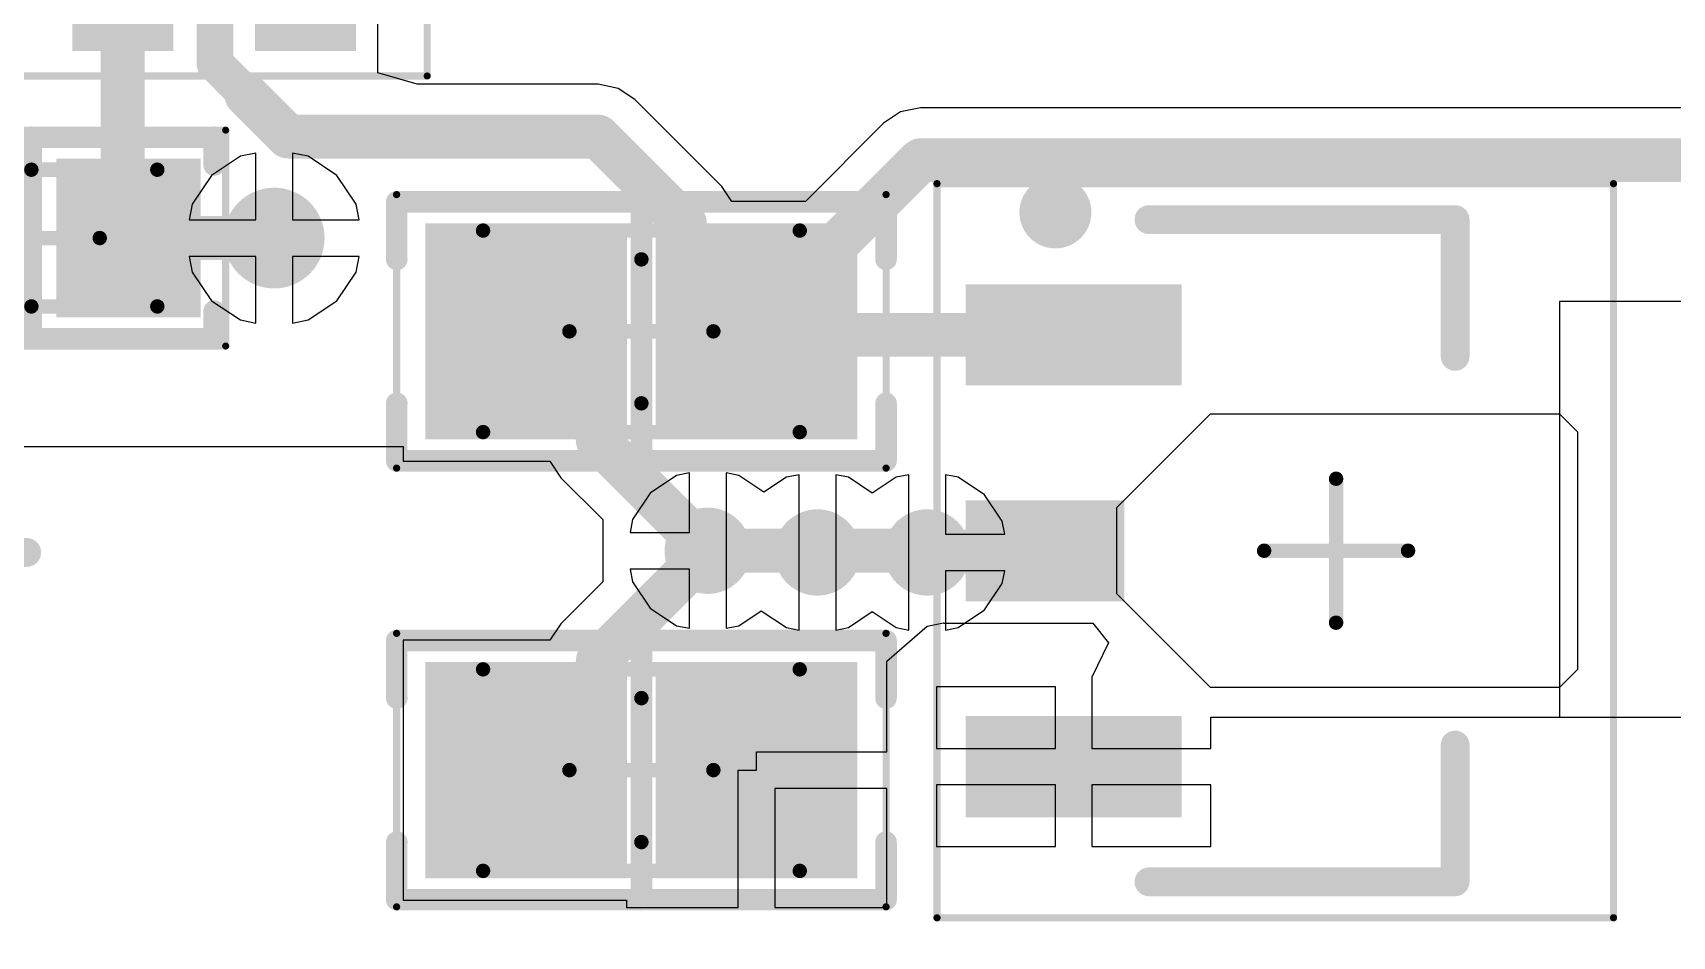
# Model space of a CAD drawing. Header units: millimetres. Extents: x 45 to 209, y 90 to 189.
# Drawn here: x 128.68 to 140.07, y 105.74 to 112.01 of the extents above; entities that cross this region are included whole.
import ezdxf

# ---------------------------------------------------------------- set-up
doc = ezdxf.new("R2010")
doc.units = ezdxf.units.MM
for name, color, linetype in [('BottomLayer', 5, 'Continuous'), ('BottomSolder', 6, 'Continuous'), ('Mechanical13', 56, 'Continuous'), ('Mechanical15', 56, 'Continuous'), ('MultiLayer', 9, 'Continuous'), ('PadHoleLayer', 156, 'Continuous'), ('TopLayer', 1, 'Continuous'), ('TopOverlay', 2, 'Continuous'), ('TopPaste', 8, 'Continuous'), ('TopSolder', 216, 'Continuous'), ('ViaHoleLayer', 16, 'Continuous')]:
    doc.layers.add(name, color=color, linetype=linetype)

# ---------------------------------------------------------------- blocks, each defined once
blk = doc.blocks.new('TI_SOIC_8_D_13')
at = {"layer": 'Mechanical13', "const_width": 0.1}
for points in [[(-2, 2.5), (2, 2.5)], [(-2, 2.5), (-2, -2.5)], [(2, 2.5), (2, -2.5)], [(-2, -2.5), (2, -2.5)]]:
    blk.add_lwpolyline(points, dxfattribs=at)
at = {"layer": 'Mechanical13'}
for points, const_width in [([(-2.025, 2.5, 1), (-1.975, 2.5, 1)], 0.05), ([(-2.025, 2.5, 1), (-1.975, 2.5, 1)], 0.05), ([(1.975, 2.5, 1), (2.025, 2.5, 1)], 0.05), ([(1.975, 2.5, 1), (2.025, 2.5, 1)], 0.05), ([(-0.6, 1.6, 1), (-1.6, 1.6, 1)], 0.1), ([(-1.625, 1.6, 1), (-1.575, 1.6, 1)], 0.05), ([(-0.625, 1.6, 1), (-0.575, 1.6, 1)], 0.05), ([(-2.025, -2.5, 1), (-1.975, -2.5, 1)], 0.05), ([(-2.025, -2.5, 1), (-1.975, -2.5, 1)], 0.05), ([(1.975, -2.5, 1), (2.025, -2.5, 1)], 0.05), ([(1.975, -2.5, 1), (2.025, -2.5, 1)], 0.05)]:
    blk.add_lwpolyline(points, format="xyb", close=True, dxfattribs=dict(at, const_width=const_width))
at = {"layer": 'Mechanical15'}
for points, const_width in [([(-3.7, 2.75), (3.7, 2.75)], 0.05), ([(-3.7, 2.75), (-3.7, -2.75)], 0.05), ([(3.7, 2.75), (3.7, -2.75)], 0.05), ([(0, 0.5), (0, -0.5)], 0.1), ([(-0.5, 0), (0.5, 0)], 0.1), ([(-3.7, -2.75), (3.7, -2.75)], 0.05)]:
    blk.add_lwpolyline(points, dxfattribs=dict(at, const_width=const_width))
for points, const_width in [([(-3.712, 2.75, 1), (-3.688, 2.75, 1)], 0.025), ([(-3.712, 2.75, 1), (-3.688, 2.75, 1)], 0.025), ([(3.688, 2.75, 1), (3.712, 2.75, 1)], 0.025), ([(3.688, 2.75, 1), (3.712, 2.75, 1)], 0.025), ([(-0.025, 0.5, 1), (0.025, 0.5, 1)], 0.05), ([(-0.525, 0, 1), (-0.475, 0, 1)], 0.05), ([(0.475, 0, 1), (0.525, 0, 1)], 0.05), ([(-0.025, -0.5, 1), (0.025, -0.5, 1)], 0.05), ([(-3.712, -2.75, 1), (-3.688, -2.75, 1)], 0.025), ([(-3.712, -2.75, 1), (-3.688, -2.75, 1)], 0.025), ([(3.688, -2.75, 1), (3.712, -2.75, 1)], 0.025), ([(3.688, -2.75, 1), (3.712, -2.75, 1)], 0.025)]:
    blk.add_lwpolyline(points, format="xyb", close=True, dxfattribs=dict(at, const_width=const_width))
at = {"layer": 'TopLayer'}
for points in [[(-1.925, 1.605), (-1.925, 2.205), (-3.475, 1.605), (-3.475, 2.205)], [(3.475, 1.605), (3.475, 2.205), (1.925, 1.605), (1.925, 2.205)], [(-1.925, 0.335), (-1.925, 0.935), (-3.475, 0.335), (-3.475, 0.935)], [(3.475, 0.335), (3.475, 0.935), (1.925, 0.335), (1.925, 0.935)], [(-1.925, -0.935), (-1.925, -0.335), (-3.475, -0.935), (-3.475, -0.335)], [(3.475, -0.935), (3.475, -0.335), (1.925, -0.935), (1.925, -0.335)], [(-1.925, -2.205), (-1.925, -1.605), (-3.475, -2.205), (-3.475, -1.605)], [(3.475, -2.205), (3.475, -1.605), (1.925, -2.205), (1.925, -1.605)]]:
    blk.add_solid(points, dxfattribs=at)
at = {"layer": 'TopOverlay'}
for p, q in [((-1.1, 2.5), (-1.6, 2.5)), ((-1.6, 2.5), (-1.6, 2)), ((-1.1, 2.3), (-1.1, 2.5)), ((-1.4, 2), (-1.1, 2.3)), ((-1.6, 2), (-1.4, 2))]:
    blk.add_line(p, q, dxfattribs=at)
for points, const_width in [([(-2.575, 2.755, 1), (-2.825, 2.755, 1)], 0.25), ([(-2.887, 2.755, 1), (-2.763, 2.755, 1)], 0.125), ([(-2.637, 2.755, 1), (-2.512, 2.755, 1)], 0.125), ([(-1.65, 2.5, 1), (-1.55, 2.5, 1)], 0.1), ([(-1.65, 2.5, 1), (-1.55, 2.5, 1)], 0.1), ([(-1.15, 2.5, 1), (-1.05, 2.5, 1)], 0.1), ([(1.55, 2.5, 1), (1.65, 2.5, 1)], 0.1), ([(1.55, 2.5, 1), (1.65, 2.5, 1)], 0.1), ([(-1.65, 2, 1), (-1.55, 2, 1)], 0.1), ([(-1.65, -2.5, 1), (-1.55, -2.5, 1)], 0.1), ([(-1.65, -2.5, 1), (-1.55, -2.5, 1)], 0.1), ([(1.55, -2.5, 1), (1.65, -2.5, 1)], 0.1), ([(1.55, -2.5, 1), (1.65, -2.5, 1)], 0.1)]:
    blk.add_lwpolyline(points, format="xyb", close=True, dxfattribs=dict(at, const_width=const_width))
at = {"layer": 'TopOverlay', "const_width": 0.2}
for points in [[(-1.6, 2.5), (1.6, 2.5)], [(-1.6, 2.5), (-1.6, -2.5)], [(1.6, 2.5), (1.6, -2.5)], [(-1.6, -2.5), (1.6, -2.5)]]:
    blk.add_lwpolyline(points, dxfattribs=at)
blk.add_lwpolyline([(-1.1, 2.5, -0.414214), (-1.6, 2)], format="xyb", dxfattribs=at)
at = {"layer": 'TopPaste'}
for points in [[(-1.925, 1.605), (-1.925, 2.205), (-3.475, 1.605), (-3.475, 2.205)], [(3.475, 1.605), (3.475, 2.205), (1.925, 1.605), (1.925, 2.205)], [(-1.925, 0.335), (-1.925, 0.935), (-3.475, 0.335), (-3.475, 0.935)], [(3.475, 0.335), (3.475, 0.935), (1.925, 0.335), (1.925, 0.935)], [(-1.925, -0.935), (-1.925, -0.335), (-3.475, -0.935), (-3.475, -0.335)], [(3.475, -0.935), (3.475, -0.335), (1.925, -0.935), (1.925, -0.335)], [(-1.925, -2.205), (-1.925, -1.605), (-3.475, -2.205), (-3.475, -1.605)], [(3.475, -2.205), (3.475, -1.605), (1.925, -2.205), (1.925, -1.605)]]:
    blk.add_solid(points, dxfattribs=at)
at = {"layer": 'TopSolder'}
for points in [[(-1.874, 1.554), (-1.874, 2.256), (-3.526, 1.554), (-3.526, 2.256)], [(3.526, 1.554), (3.526, 2.256), (1.874, 1.554), (1.874, 2.256)], [(-1.874, 0.284), (-1.874, 0.986), (-3.526, 0.284), (-3.526, 0.986)], [(3.526, 0.284), (3.526, 0.986), (1.874, 0.284), (1.874, 0.986)], [(-1.874, -0.986), (-1.874, -0.284), (-3.526, -0.986), (-3.526, -0.284)], [(3.526, -0.986), (3.526, -0.284), (1.874, -0.986), (1.874, -0.284)], [(-1.874, -2.256), (-1.874, -1.554), (-3.526, -2.256), (-3.526, -1.554)], [(3.526, -2.256), (3.526, -1.554), (1.874, -2.256), (1.874, -1.554)]]:
    blk.add_solid(points, dxfattribs=at)
blk = doc.blocks.new('E733EFB9_FE91_4AE9_9197_29251971C3DC_15')
at = {"layer": 'Mechanical15'}
for points, const_width in [([(-2.773, 2.55), (1.927, 2.55)], 0.05), ([(-2.773, -2.55), (-2.773, 2.55)], 0.05), ([(1.927, -2.55), (1.927, 2.55)], 0.05), ([(0, -0.5), (0, 0.5)], 0.1), ([(-0.5, 0), (0.5, 0)], 0.1), ([(-2.773, -2.55), (1.927, -2.55)], 0.05)]:
    blk.add_lwpolyline(points, dxfattribs=dict(at, const_width=const_width))
for points, const_width in [([(-2.785, 2.55, 1), (-2.76, 2.55, 1)], 0.025), ([(-2.785, 2.55, 1), (-2.76, 2.55, 1)], 0.025), ([(1.915, 2.55, 1), (1.94, 2.55, 1)], 0.025), ([(1.915, 2.55, 1), (1.94, 2.55, 1)], 0.025), ([(-0.025, 0.5, 1), (0.025, 0.5, 1)], 0.05), ([(-0.525, 0, 1), (-0.475, 0, 1)], 0.05), ([(0.475, 0, 1), (0.525, 0, 1)], 0.05), ([(-0.025, -0.5, 1), (0.025, -0.5, 1)], 0.05), ([(-2.785, -2.55, 1), (-2.76, -2.55, 1)], 0.025), ([(-2.785, -2.55, 1), (-2.76, -2.55, 1)], 0.025), ([(1.915, -2.55, 1), (1.94, -2.55, 1)], 0.025), ([(1.915, -2.55, 1), (1.94, -2.55, 1)], 0.025)]:
    blk.add_lwpolyline(points, format="xyb", close=True, dxfattribs=dict(at, const_width=const_width))
at = {"layer": 'TopLayer'}
for p, q in [((-1.523, 0.3), (-0.873, 0.95)), ((-0.873, 0.95), (1.552, 0.95)), ((1.552, 0.95), (1.678, 0.825)), ((1.678, 0.825), (1.678, -0.825)), ((-1.523, -0.3), (-1.523, 0.3)), ((-0.873, -0.95), (-1.523, -0.3)), ((1.678, -0.825), (1.552, -0.95)), ((1.552, -0.95), (-0.873, -0.95))]:
    blk.add_line(p, q, dxfattribs=at)
for points in [[(-1.123, 1.2), (-1.123, 1.8), (-2.523, 1.2), (-2.523, 1.8)], [(-1.523, -0.3), (-1.523, 0.3), (-2.523, -0.3), (-2.523, 0.3)], [(-1.123, -1.8), (-1.123, -1.2), (-2.523, -1.8), (-2.523, -1.2)]]:
    blk.add_solid(points, dxfattribs=at)
at = {"layer": 'TopOverlay'}
for points, const_width in [([(-1.825, 2.35, 1), (-2.075, 2.35, 1)], 0.25), ([(-2.138, 2.35, 1), (-2.013, 2.35, 1)], 0.125), ([(-1.887, 2.35, 1), (-1.763, 2.35, 1)], 0.125), ([(-1.35, 2.3, 1), (-1.25, 2.3, 1)], 0.1), ([(0.777, 2.3, 1), (0.877, 2.3, 1)], 0.1), ([(0.777, 2.3, 1), (0.877, 2.3, 1)], 0.1), ([(0.777, 1.35, 1), (0.877, 1.35, 1)], 0.1), ([(0.777, -1.35, 1), (0.877, -1.35, 1)], 0.1), ([(-1.35, -2.3, 1), (-1.25, -2.3, 1)], 0.1), ([(0.777, -2.3, 1), (0.877, -2.3, 1)], 0.1), ([(0.777, -2.3, 1), (0.877, -2.3, 1)], 0.1)]:
    blk.add_lwpolyline(points, format="xyb", close=True, dxfattribs=dict(at, const_width=const_width))
at = {"layer": 'TopOverlay', "const_width": 0.2}
for points in [[(-1.3, 2.3), (0.827, 2.3)], [(0.827, 1.35), (0.827, 2.3)], [(0.827, -2.3), (0.827, -1.35)], [(-1.3, -2.3), (0.827, -2.3)]]:
    blk.add_lwpolyline(points, dxfattribs=at)
at = {"layer": 'TopPaste'}
for points in [[(-1.123, 1.2), (-1.123, 1.8), (-2.523, 1.2), (-2.523, 1.8)], [(-1.523, -0.3), (-1.523, 0.3), (-2.523, -0.3), (-2.523, 0.3)], [(-1.123, -1.8), (-1.123, -1.2), (-2.523, -1.8), (-2.523, -1.2)]]:
    blk.add_solid(points, dxfattribs=at)
at = {"layer": 'TopSolder'}
for points in [[(-1.072, 1.149), (-1.072, 1.851), (-2.573, 1.149), (-2.573, 1.851)], [(-1.472, -0.351), (-1.472, 0.351), (-2.573, -0.351), (-2.573, 0.351)], [(-1.072, -1.851), (-1.072, -1.149), (-2.573, -1.851), (-2.573, -1.149)]]:
    blk.add_solid(points, dxfattribs=at)
blk = doc.blocks.new('CAP_0603_1608_91')
at = {"layer": 'Mechanical13', "const_width": 0.1}
for points in [[(-0.875, -0.475), (-0.875, 0.475)], [(-0.875, 0.475), (0.875, 0.475)], [(0.875, -0.475), (0.875, 0.475)], [(-0.875, -0.475), (0.875, -0.475)]]:
    blk.add_lwpolyline(points, dxfattribs=at)
at = {"layer": 'Mechanical13', "const_width": 0.05}
for points in [[(-0.9, 0.475, 1), (-0.85, 0.475, 1)], [(-0.9, 0.475, 1), (-0.85, 0.475, 1)], [(0.85, 0.475, 1), (0.9, 0.475, 1)], [(0.85, 0.475, 1), (0.9, 0.475, 1)], [(-0.9, -0.475, 1), (-0.85, -0.475, 1)], [(-0.9, -0.475, 1), (-0.85, -0.475, 1)], [(0.85, -0.475, 1), (0.9, -0.475, 1)], [(0.85, -0.475, 1), (0.9, -0.475, 1)]]:
    blk.add_lwpolyline(points, format="xyb", close=True, dxfattribs=at)
at = {"layer": 'Mechanical15'}
for points, const_width in [([(-1.35, -0.75), (-1.35, 0.75)], 0.05), ([(-1.35, 0.75), (1.35, 0.75)], 0.05), ([(1.35, -0.75), (1.35, 0.75)], 0.05), ([(0, -0.475), (0, 0.475)], 0.1), ([(-0.475, 0), (0.475, 0)], 0.1), ([(-1.35, -0.75), (1.35, -0.75)], 0.05)]:
    blk.add_lwpolyline(points, dxfattribs=dict(at, const_width=const_width))
for points, const_width in [([(-1.362, 0.75, 1), (-1.338, 0.75, 1)], 0.025), ([(-1.362, 0.75, 1), (-1.338, 0.75, 1)], 0.025), ([(1.338, 0.75, 1), (1.362, 0.75, 1)], 0.025), ([(1.338, 0.75, 1), (1.362, 0.75, 1)], 0.025), ([(-0.025, 0.475, 1), (0.025, 0.475, 1)], 0.05), ([(-0.5, 0, 1), (-0.45, 0, 1)], 0.05), ([(0.45, 0, 1), (0.5, 0, 1)], 0.05), ([(-0.025, -0.475, 1), (0.025, -0.475, 1)], 0.05), ([(-1.362, -0.75, 1), (-1.338, -0.75, 1)], 0.025), ([(-1.362, -0.75, 1), (-1.338, -0.75, 1)], 0.025), ([(1.338, -0.75, 1), (1.362, -0.75, 1)], 0.025), ([(1.338, -0.75, 1), (1.362, -0.75, 1)], 0.025)]:
    blk.add_lwpolyline(points, format="xyb", close=True, dxfattribs=dict(at, const_width=const_width))
at = {"layer": 'TopLayer'}
for points in [[(-0.225, -0.5), (-0.225, 0.5), (-1.125, -0.5), (-1.125, 0.5)], [(1.125, -0.5), (1.125, 0.5), (0.225, -0.5), (0.225, 0.5)]]:
    blk.add_solid(points, dxfattribs=at)
at = {"layer": 'TopOverlay', "const_width": 0.15}
for points in [[(-1.27, 0.7), (1.27, 0.7)], [(-1.27, 0.508), (-1.27, 0.7)], [(0, -0.7), (0, 0.7)], [(1.27, 0.508), (1.27, 0.7)], [(-1.27, -0.7), (-1.27, -0.508)], [(1.27, -0.7), (1.27, -0.508)], [(-1.27, -0.7), (1.27, -0.7)]]:
    blk.add_lwpolyline(points, dxfattribs=at)
at = {"layer": 'TopOverlay', "const_width": 0.075}
for points in [[(-1.308, 0.7, 1), (-1.232, 0.7, 1)], [(-1.308, 0.7, 1), (-1.232, 0.7, 1)], [(-0.038, 0.7, 1), (0.038, 0.7, 1)], [(1.232, 0.7, 1), (1.308, 0.7, 1)], [(1.232, 0.7, 1), (1.308, 0.7, 1)], [(-1.308, 0.508, 1), (-1.232, 0.508, 1)], [(1.232, 0.508, 1), (1.308, 0.508, 1)], [(-1.308, -0.508, 1), (-1.232, -0.508, 1)], [(1.232, -0.508, 1), (1.308, -0.508, 1)], [(-1.308, -0.7, 1), (-1.232, -0.7, 1)], [(-1.308, -0.7, 1), (-1.232, -0.7, 1)], [(-0.038, -0.7, 1), (0.038, -0.7, 1)], [(1.232, -0.7, 1), (1.308, -0.7, 1)], [(1.232, -0.7, 1), (1.308, -0.7, 1)]]:
    blk.add_lwpolyline(points, format="xyb", close=True, dxfattribs=at)
at = {"layer": 'TopPaste'}
for points in [[(-0.225, -0.5), (-0.225, 0.5), (-1.125, -0.5), (-1.125, 0.5)], [(1.125, -0.5), (1.125, 0.5), (0.225, -0.5), (0.225, 0.5)]]:
    blk.add_solid(points, dxfattribs=at)
at = {"layer": 'TopSolder'}
for points in [[(-0.174, -0.551), (-0.174, 0.551), (-1.176, -0.551), (-1.176, 0.551)], [(1.176, -0.551), (1.176, 0.551), (0.174, -0.551), (0.174, 0.551)]]:
    blk.add_solid(points, dxfattribs=at)
blk = doc.blocks.new('CAP_0805_2012_102')
at = {"layer": 'Mechanical13', "const_width": 0.1}
for points in [[(-1.1, -0.7), (-1.1, 0.7)], [(-1.1, 0.7), (1.1, 0.7)], [(1.1, -0.7), (1.1, 0.7)], [(-1.1, -0.7), (1.1, -0.7)]]:
    blk.add_lwpolyline(points, dxfattribs=at)
at = {"layer": 'Mechanical13', "const_width": 0.05}
for points in [[(-1.125, 0.7, 1), (-1.075, 0.7, 1)], [(-1.125, 0.7, 1), (-1.075, 0.7, 1)], [(1.075, 0.7, 1), (1.125, 0.7, 1)], [(1.075, 0.7, 1), (1.125, 0.7, 1)], [(-1.125, -0.7, 1), (-1.075, -0.7, 1)], [(-1.125, -0.7, 1), (-1.075, -0.7, 1)], [(1.075, -0.7, 1), (1.125, -0.7, 1)], [(1.075, -0.7, 1), (1.125, -0.7, 1)]]:
    blk.add_lwpolyline(points, format="xyb", close=True, dxfattribs=at)
at = {"layer": 'Mechanical15'}
for points, const_width in [([(-1.7, -0.95), (-1.7, 0.95)], 0.05), ([(-1.7, 0.95), (1.7, 0.95)], 0.05), ([(1.7, -0.95), (1.7, 0.95)], 0.05), ([(0, -0.5), (0, 0.5)], 0.1), ([(-0.5, 0), (0.5, 0)], 0.1), ([(-1.7, -0.95), (1.7, -0.95)], 0.05)]:
    blk.add_lwpolyline(points, dxfattribs=dict(at, const_width=const_width))
for points, const_width in [([(-1.713, 0.95, 1), (-1.688, 0.95, 1)], 0.025), ([(-1.713, 0.95, 1), (-1.688, 0.95, 1)], 0.025), ([(1.687, 0.95, 1), (1.712, 0.95, 1)], 0.025), ([(1.687, 0.95, 1), (1.712, 0.95, 1)], 0.025), ([(-0.025, 0.5, 1), (0.025, 0.5, 1)], 0.05), ([(-0.525, 0, 1), (-0.475, 0, 1)], 0.05), ([(0.475, 0, 1), (0.525, 0, 1)], 0.05), ([(-0.025, -0.5, 1), (0.025, -0.5, 1)], 0.05), ([(-1.713, -0.95, 1), (-1.688, -0.95, 1)], 0.025), ([(-1.713, -0.95, 1), (-1.688, -0.95, 1)], 0.025), ([(1.687, -0.95, 1), (1.712, -0.95, 1)], 0.025), ([(1.687, -0.95, 1), (1.712, -0.95, 1)], 0.025)]:
    blk.add_lwpolyline(points, format="xyb", close=True, dxfattribs=dict(at, const_width=const_width))
at = {"layer": 'TopLayer'}
for points in [[(-0.15, -0.7), (-0.15, 0.7), (-1.45, -0.7), (-1.45, 0.7)], [(1.45, -0.7), (1.45, 0.7), (0.15, -0.7), (0.15, 0.7)]]:
    blk.add_solid(points, dxfattribs=at)
at = {"layer": 'TopOverlay', "const_width": 0.15}
for points in [[(-1.7, 0.9), (1.7, 0.9)], [(-1.7, 0.5), (-1.7, 0.9)], [(0, -0.9), (0, 0.9)], [(1.7, 0.5), (1.7, 0.9)], [(-1.7, -0.9), (-1.7, -0.5)], [(1.7, -0.9), (1.7, -0.5)], [(-1.7, -0.9), (1.7, -0.9)]]:
    blk.add_lwpolyline(points, dxfattribs=at)
at = {"layer": 'TopOverlay', "const_width": 0.075}
for points in [[(-1.737, 0.9, 1), (-1.662, 0.9, 1)], [(-1.737, 0.9, 1), (-1.662, 0.9, 1)], [(-0.038, 0.9, 1), (0.038, 0.9, 1)], [(1.662, 0.9, 1), (1.737, 0.9, 1)], [(1.662, 0.9, 1), (1.737, 0.9, 1)], [(-1.737, 0.5, 1), (-1.662, 0.5, 1)], [(1.662, 0.5, 1), (1.737, 0.5, 1)], [(-1.737, -0.5, 1), (-1.662, -0.5, 1)], [(1.662, -0.5, 1), (1.737, -0.5, 1)], [(-1.737, -0.9, 1), (-1.662, -0.9, 1)], [(-1.737, -0.9, 1), (-1.662, -0.9, 1)], [(-0.038, -0.9, 1), (0.038, -0.9, 1)], [(1.662, -0.9, 1), (1.737, -0.9, 1)], [(1.662, -0.9, 1), (1.737, -0.9, 1)]]:
    blk.add_lwpolyline(points, format="xyb", close=True, dxfattribs=at)
at = {"layer": 'TopPaste'}
for points in [[(-0.15, -0.7), (-0.15, 0.7), (-1.45, -0.7), (-1.45, 0.7)], [(1.45, -0.7), (1.45, 0.7), (0.15, -0.7), (0.15, 0.7)]]:
    blk.add_solid(points, dxfattribs=at)
at = {"layer": 'TopSolder'}
for points in [[(-0.099, -0.751), (-0.099, 0.751), (-1.501, -0.751), (-1.501, 0.751)], [(1.501, -0.751), (1.501, 0.751), (0.099, -0.751), (0.099, 0.751)]]:
    blk.add_solid(points, dxfattribs=at)
blk = doc.blocks.new('CAP_0805_2012_103')
at = {"layer": 'Mechanical13', "const_width": 0.1}
for points in [[(-1.1, -0.7), (-1.1, 0.7)], [(-1.1, 0.7), (1.1, 0.7)], [(1.1, -0.7), (1.1, 0.7)], [(-1.1, -0.7), (1.1, -0.7)]]:
    blk.add_lwpolyline(points, dxfattribs=at)
at = {"layer": 'Mechanical13', "const_width": 0.05}
for points in [[(-1.125, 0.7, 1), (-1.075, 0.7, 1)], [(-1.125, 0.7, 1), (-1.075, 0.7, 1)], [(1.075, 0.7, 1), (1.125, 0.7, 1)], [(1.075, 0.7, 1), (1.125, 0.7, 1)], [(-1.125, -0.7, 1), (-1.075, -0.7, 1)], [(-1.125, -0.7, 1), (-1.075, -0.7, 1)], [(1.075, -0.7, 1), (1.125, -0.7, 1)], [(1.075, -0.7, 1), (1.125, -0.7, 1)]]:
    blk.add_lwpolyline(points, format="xyb", close=True, dxfattribs=at)
at = {"layer": 'Mechanical15'}
for points, const_width in [([(-1.7, -0.95), (-1.7, 0.95)], 0.05), ([(-1.7, 0.95), (1.7, 0.95)], 0.05), ([(1.7, -0.95), (1.7, 0.95)], 0.05), ([(0, -0.5), (0, 0.5)], 0.1), ([(-0.5, 0), (0.5, 0)], 0.1), ([(-1.7, -0.95), (1.7, -0.95)], 0.05)]:
    blk.add_lwpolyline(points, dxfattribs=dict(at, const_width=const_width))
for points, const_width in [([(-1.713, 0.95, 1), (-1.688, 0.95, 1)], 0.025), ([(-1.713, 0.95, 1), (-1.688, 0.95, 1)], 0.025), ([(1.687, 0.95, 1), (1.712, 0.95, 1)], 0.025), ([(1.687, 0.95, 1), (1.712, 0.95, 1)], 0.025), ([(-0.025, 0.5, 1), (0.025, 0.5, 1)], 0.05), ([(-0.525, 0, 1), (-0.475, 0, 1)], 0.05), ([(0.475, 0, 1), (0.525, 0, 1)], 0.05), ([(-0.025, -0.5, 1), (0.025, -0.5, 1)], 0.05), ([(-1.713, -0.95, 1), (-1.688, -0.95, 1)], 0.025), ([(-1.713, -0.95, 1), (-1.688, -0.95, 1)], 0.025), ([(1.687, -0.95, 1), (1.712, -0.95, 1)], 0.025), ([(1.687, -0.95, 1), (1.712, -0.95, 1)], 0.025)]:
    blk.add_lwpolyline(points, format="xyb", close=True, dxfattribs=dict(at, const_width=const_width))
at = {"layer": 'TopLayer'}
for points in [[(-0.15, -0.7), (-0.15, 0.7), (-1.45, -0.7), (-1.45, 0.7)], [(1.45, -0.7), (1.45, 0.7), (0.15, -0.7), (0.15, 0.7)]]:
    blk.add_solid(points, dxfattribs=at)
at = {"layer": 'TopOverlay', "const_width": 0.15}
for points in [[(-1.7, 0.9), (1.7, 0.9)], [(-1.7, 0.5), (-1.7, 0.9)], [(0, -0.9), (0, 0.9)], [(1.7, 0.5), (1.7, 0.9)], [(-1.7, -0.9), (-1.7, -0.5)], [(1.7, -0.9), (1.7, -0.5)], [(-1.7, -0.9), (1.7, -0.9)]]:
    blk.add_lwpolyline(points, dxfattribs=at)
at = {"layer": 'TopOverlay', "const_width": 0.075}
for points in [[(-1.737, 0.9, 1), (-1.662, 0.9, 1)], [(-1.737, 0.9, 1), (-1.662, 0.9, 1)], [(-0.038, 0.9, 1), (0.038, 0.9, 1)], [(1.662, 0.9, 1), (1.737, 0.9, 1)], [(1.662, 0.9, 1), (1.737, 0.9, 1)], [(-1.737, 0.5, 1), (-1.662, 0.5, 1)], [(1.662, 0.5, 1), (1.737, 0.5, 1)], [(-1.737, -0.5, 1), (-1.662, -0.5, 1)], [(1.662, -0.5, 1), (1.737, -0.5, 1)], [(-1.737, -0.9, 1), (-1.662, -0.9, 1)], [(-1.737, -0.9, 1), (-1.662, -0.9, 1)], [(-0.038, -0.9, 1), (0.038, -0.9, 1)], [(1.662, -0.9, 1), (1.737, -0.9, 1)], [(1.662, -0.9, 1), (1.737, -0.9, 1)]]:
    blk.add_lwpolyline(points, format="xyb", close=True, dxfattribs=at)
at = {"layer": 'TopPaste'}
for points in [[(-0.15, -0.7), (-0.15, 0.7), (-1.45, -0.7), (-1.45, 0.7)], [(1.45, -0.7), (1.45, 0.7), (0.15, -0.7), (0.15, 0.7)]]:
    blk.add_solid(points, dxfattribs=at)
at = {"layer": 'TopSolder'}
for points in [[(-0.099, -0.751), (-0.099, 0.751), (-1.501, -0.751), (-1.501, 0.751)], [(1.501, -0.751), (1.501, 0.751), (0.099, -0.751), (0.099, 0.751)]]:
    blk.add_solid(points, dxfattribs=at)
blk = doc.blocks.new('3924B366_8672_45E9_B0BE_62DACC24E783_105')
at = {"layer": 'BottomLayer', "const_width": 0.85}
blk.add_lwpolyline([(2.075, 0, 1), (2.925, 0, 1)], format="xyb", close=True, dxfattribs=at)
at = {"layer": 'BottomLayer'}
blk.add_solid([(-0.85, -0.85), (0.85, -0.85), (-0.85, 0.85), (0.85, 0.85)], dxfattribs=at)
at = {"layer": 'BottomSolder', "const_width": 0.901}
blk.add_lwpolyline([(2.05, 0, 1), (2.95, 0, 1)], format="xyb", close=True, dxfattribs=at)
at = {"layer": 'BottomSolder'}
blk.add_solid([(-0.901, -0.901), (0.901, -0.901), (-0.901, 0.901), (0.901, 0.901)], dxfattribs=at)
at = {"layer": 'MultiLayer', "const_width": 0.85}
blk.add_lwpolyline([(2.075, 0, 1), (2.925, 0, 1)], format="xyb", close=True, dxfattribs=at)
at = {"layer": 'MultiLayer'}
blk.add_solid([(-0.85, -0.85), (0.85, -0.85), (-0.85, 0.85), (0.85, 0.85)], dxfattribs=at)
at = {"layer": 'PadHoleLayer', "const_width": 0.425}
for points in [[(-0.212, 0, 1), (0.212, 0, 1)], [(2.288, 0, 1), (2.712, 0, 1)]]:
    blk.add_lwpolyline(points, format="xyb", close=True, dxfattribs=at)
at = {"layer": 'TopLayer', "const_width": 0.85}
blk.add_lwpolyline([(2.075, 0, 1), (2.925, 0, 1)], format="xyb", close=True, dxfattribs=at)
at = {"layer": 'TopLayer'}
blk.add_solid([(-0.85, -0.85), (0.85, -0.85), (-0.85, 0.85), (0.85, 0.85)], dxfattribs=at)
at = {"layer": 'TopOverlay'}
for points, const_width in [([(4.25, 0, 1), (-1.75, 0, 1)], 0.2), ([(-2.675, 0.508, 1), (-2.575, 0.508, 1)], 0.1), ([(-3.183, 0, 1), (-3.083, 0, 1)], 0.1), ([(-2.167, 0, 1), (-2.067, 0, 1)], 0.1), ([(-1.8, 0, 1), (-1.7, 0, 1)], 0.1), ([(4.2, 0, 1), (4.3, 0, 1)], 0.1), ([(-2.675, -0.508, 1), (-2.575, -0.508, 1)], 0.1)]:
    blk.add_lwpolyline(points, format="xyb", close=True, dxfattribs=dict(at, const_width=const_width))
at = {"layer": 'TopOverlay', "const_width": 0.2}
for points in [[(-2.625, 0.508), (-2.625, -0.508)], [(-2.117, 0), (-3.133, 0)]]:
    blk.add_lwpolyline(points, dxfattribs=at)
at = {"layer": 'TopSolder', "const_width": 0.901}
blk.add_lwpolyline([(2.05, 0, 1), (2.95, 0, 1)], format="xyb", close=True, dxfattribs=at)
at = {"layer": 'TopSolder'}
blk.add_solid([(-0.901, -0.901), (0.901, -0.901), (-0.901, 0.901), (0.901, 0.901)], dxfattribs=at)

msp = doc.modelspace()

# ---------------------------------------------------------------- linework, layer by layer
at = {"layer": 'BottomLayer'}
for p, q in [((130.235, 111.176), (130.127, 111.155)), ((130.235, 110.713), (130.235, 111.176)), ((130.598, 111.155), (130.489, 111.176)), ((130.489, 111.176), (130.489, 110.713)), ((130.127, 111.155), (129.927, 111.021)), ((130.798, 111.021), (130.598, 111.155)), ((129.927, 111.021), (129.793, 110.822)), ((130.931, 110.822), (130.798, 111.021)), ((129.793, 110.822), (129.772, 110.713)), ((130.953, 110.713), (130.931, 110.822)), ((129.772, 110.713), (130.235, 110.713)), ((130.489, 110.713), (130.953, 110.713)), ((130.235, 110.459), (129.772, 110.459)), ((129.772, 110.459), (129.793, 110.35)), ((130.235, 109.995), (130.235, 110.459)), ((130.953, 110.459), (130.489, 110.459)), ((130.489, 110.459), (130.489, 109.995)), ((130.931, 110.35), (130.953, 110.459)), ((129.793, 110.35), (129.927, 110.15)), ((130.798, 110.15), (130.931, 110.35)), ((129.927, 110.15), (130.127, 110.017)), ((130.598, 110.017), (130.798, 110.15)), ((130.127, 110.017), (130.235, 109.995)), ((130.489, 109.995), (130.598, 110.017)), ((133.158, 108.936), (132.974, 108.814)), ((133.247, 108.954), (133.158, 108.936)), ((133.247, 108.541), (133.247, 108.954)), ((133.59, 108.936), (133.501, 108.954)), ((133.501, 108.954), (133.501, 108.414)), ((133.764, 108.82), (133.59, 108.936)), ((133.92, 108.924), (133.764, 108.82)), ((134.009, 108.942), (133.92, 108.924)), ((134.009, 108.402), (134.009, 108.942)), ((134.352, 108.924), (134.263, 108.942)), ((134.263, 108.942), (134.263, 108.402)), ((134.517, 108.814), (134.352, 108.924)), ((134.682, 108.924), (134.517, 108.814)), ((134.771, 108.942), (134.682, 108.924)), ((134.771, 108.402), (134.771, 108.942)), ((135.114, 108.924), (135.025, 108.942)), ((135.025, 108.942), (135.025, 108.529)), ((135.297, 108.802), (135.114, 108.924)), ((132.974, 108.814), (132.852, 108.63)), ((135.42, 108.619), (135.297, 108.802)), ((132.852, 108.63), (132.834, 108.541)), ((132.834, 108.541), (133.247, 108.541)), ((135.437, 108.529), (135.42, 108.619)), ((135.025, 108.529), (135.437, 108.529)), ((133.501, 108.414), (133.501, 107.875)), ((134.009, 107.863), (134.009, 108.402)), ((134.263, 108.402), (134.263, 107.863)), ((134.771, 107.863), (134.771, 108.402)), ((133.247, 108.287), (132.834, 108.287)), ((132.834, 108.287), (132.852, 108.198)), ((132.852, 108.198), (132.974, 108.015)), ((133.247, 107.875), (133.247, 108.287)), ((135.437, 108.275), (135.025, 108.275)), ((135.025, 108.275), (135.025, 107.863)), ((135.42, 108.186), (135.437, 108.275)), ((135.297, 108.003), (135.42, 108.186)), ((132.974, 108.015), (133.158, 107.892)), ((133.59, 107.892), (133.746, 107.997)), ((133.746, 107.997), (133.92, 107.881)), ((134.352, 107.881), (134.517, 107.991)), ((134.517, 107.991), (134.682, 107.881)), ((135.114, 107.881), (135.297, 108.003)), ((133.158, 107.892), (133.247, 107.875)), ((133.501, 107.875), (133.59, 107.892)), ((133.92, 107.881), (134.009, 107.863)), ((134.263, 107.863), (134.352, 107.881)), ((134.682, 107.881), (134.771, 107.863)), ((135.025, 107.863), (135.114, 107.881))]:
    msp.add_line(p, q, dxfattribs=at)
for points, const_width in [([(130.187, 110.586, 1), (130.537, 110.586, 1)], 0.35), ([(133.224, 108.414, 1), (133.524, 108.414, 1)], 0.3), ([(133.986, 108.402, 1), (134.286, 108.402, 1)], 0.3), ([(134.748, 108.402, 1), (135.048, 108.402, 1)], 0.3)]:
    msp.add_lwpolyline(points, format="xyb", close=True, dxfattribs=dict(at, const_width=const_width))
at = {"layer": 'MultiLayer'}
for points, const_width in [([(130.187, 110.586, 1), (130.537, 110.586, 1)], 0.35), ([(133.224, 108.414, 1), (133.524, 108.414, 1)], 0.3), ([(133.986, 108.402, 1), (134.286, 108.402, 1)], 0.3), ([(134.748, 108.402, 1), (135.048, 108.402, 1)], 0.3)]:
    msp.add_lwpolyline(points, format="xyb", close=True, dxfattribs=dict(at, const_width=const_width))
at = {"layer": 'TopLayer'}
for p, q in [((131.083, 111.734), (131.083, 112.349)), ((131.355, 111.654), (131.083, 111.734)), ((132.612, 111.654), (131.355, 111.654)), ((132.751, 111.626), (132.612, 111.654)), ((132.612, 111.654), (132.612, 111.654)), ((132.868, 111.548), (132.751, 111.626)), ((133.471, 110.945), (132.868, 111.548)), ((134.713, 111.462), (134.596, 111.384)), ((134.852, 111.49), (134.713, 111.462)), ((140.892, 111.49), (134.852, 111.49)), ((134.852, 111.49), (134.852, 111.49)), ((134.596, 111.384), (134.053, 110.841)), ((134.596, 111.384), (134.596, 111.384)), ((133.541, 110.841), (133.471, 110.945)), ((133.471, 110.945), (133.471, 110.945)), ((134.053, 110.841), (133.541, 110.841)), ((140.658, 110.146), (139.291, 110.146)), ((139.291, 110.146), (139.291, 107.257)), ((126.614, 109.137), (131.259, 109.137)), ((131.259, 109.137), (131.259, 109.035)), ((131.259, 109.035), (132.278, 109.035)), ((132.278, 109.035), (132.354, 108.921)), ((132.354, 108.921), (132.646, 108.63)), ((132.646, 108.63), (132.646, 108.199)), ((132.646, 108.199), (132.354, 107.907)), ((132.354, 107.907), (132.278, 107.793)), ((134.617, 107.647), (134.898, 107.889)), ((134.898, 107.889), (135.011, 107.912)), ((135.011, 107.912), (135.013, 107.911)), ((135.013, 107.911), (135.013, 107.911)), ((135.013, 107.911), (136.05, 107.911)), ((136.05, 107.911), (136.158, 107.773)), ((132.278, 107.793), (131.259, 107.793)), ((131.259, 107.793), (131.259, 105.987)), ((136.158, 107.773), (136.043, 107.535)), ((134.617, 107.017), (134.617, 107.647)), ((136.043, 107.535), (136.043, 107.041)), ((135.789, 107.468), (134.962, 107.468)), ((134.962, 107.468), (134.962, 107.041)), ((135.789, 107.041), (135.789, 107.468)), ((136.87, 107.041), (136.87, 107.257)), ((136.87, 107.257), (139.291, 107.257)), ((139.291, 107.257), (140.658, 107.257)), ((139.291, 107.257), (139.291, 107.257)), ((139.291, 107.257), (139.291, 107.257)), ((139.291, 107.257), (140.45, 107.257)), ((133.713, 106.89), (133.713, 107.017)), ((133.713, 107.017), (134.617, 107.017)), ((134.962, 107.041), (135.789, 107.041)), ((136.043, 107.041), (136.87, 107.041)), ((133.586, 105.936), (133.586, 106.89)), ((133.586, 106.89), (133.713, 106.89)), ((134.617, 106.763), (133.84, 106.763)), ((133.84, 106.763), (133.84, 105.936)), ((134.617, 105.936), (134.617, 106.763)), ((135.789, 106.787), (134.962, 106.787)), ((134.962, 106.787), (134.962, 106.36)), ((135.789, 106.36), (135.789, 106.787)), ((136.87, 106.787), (136.043, 106.787)), ((136.043, 106.787), (136.043, 106.36)), ((136.87, 106.36), (136.87, 106.787)), ((134.962, 106.36), (135.789, 106.36)), ((136.043, 106.36), (136.87, 106.36)), ((131.259, 105.987), (132.809, 105.987)), ((132.809, 105.987), (132.809, 105.936)), ((132.809, 105.936), (133.586, 105.936)), ((133.84, 105.936), (134.617, 105.936))]:
    msp.add_line(p, q, dxfattribs=at)
for points, const_width in [([(129.95, 111.8), (129.95, 113.624)], 0.254), ([(129.31, 110.649), (129.31, 112.712)], 0.305), ([(129.95, 111.8), (130.168, 111.581)], 0.254), ([(130.168, 111.581), (130.458, 111.291)], 0.305), ([(130.458, 111.291), (132.612, 111.291)], 0.305), ([(132.612, 111.291), (133.215, 110.689)], 0.305), ([(134.032, 110.307), (134.852, 111.127)], 0.305), ([(134.852, 111.127), (142.067, 111.127)], 0.305), ([(133.215, 110.436), (133.215, 110.689)], 0.305), ([(129.31, 110.649), (129.373, 110.586)], 0.305), ([(129.373, 110.586), (130.362, 110.586)], 0.305), ([(133.215, 110.436), (133.713, 109.938)], 0.305), ([(133.755, 110.307), (134.032, 110.307)], 0.305), ([(132.113, 109.938), (132.61, 109.44)], 0.305), ([(133.713, 109.938), (133.737, 109.914)], 0.305), ([(133.737, 109.914), (135.901, 109.914)], 0.305), ([(132.61, 109.178), (132.61, 109.44)], 0.305), ([(132.61, 109.178), (133.374, 108.414)], 0.305), ([(132.61, 107.65), (133.374, 108.414)], 0.305), ([(133.374, 108.414), (134.898, 108.414)], 0.305), ([(134.898, 108.414), (134.904, 108.408)], 0.305), ([(134.904, 108.408), (135.71, 108.408)], 0.305), ([(135.71, 108.408), (135.716, 108.414)], 0.305), ([(132.61, 107.388), (132.61, 107.65)], 0.305), ([(132.113, 106.89), (132.61, 107.388)], 0.305)]:
    msp.add_lwpolyline(points, dxfattribs=dict(at, const_width=const_width))
for points, const_width in [([(129.886, 111.8, 1), (130.013, 111.8, 1)], 0.127), ([(129.886, 111.8, 1), (130.013, 111.8, 1)], 0.127), ([(130.092, 111.581, 1), (130.245, 111.581, 1)], 0.152), ([(130.105, 111.581, 1), (130.232, 111.581, 1)], 0.127), ([(130.382, 111.291, 1), (130.534, 111.291, 1)], 0.152), ([(130.382, 111.291, 1), (130.534, 111.291, 1)], 0.152), ([(132.536, 111.291, 1), (132.688, 111.291, 1)], 0.152), ([(132.536, 111.291, 1), (132.688, 111.291, 1)], 0.152), ([(134.776, 111.127, 1), (134.928, 111.127, 1)], 0.152), ([(134.776, 111.127, 1), (134.928, 111.127, 1)], 0.152), ([(130.187, 110.586, 1), (130.537, 110.586, 1)], 0.35), ([(133.139, 110.689, 1), (133.291, 110.689, 1)], 0.152), ([(133.139, 110.689, 1), (133.291, 110.689, 1)], 0.152), ([(129.234, 110.649, 1), (129.386, 110.649, 1)], 0.152), ([(129.234, 110.649, 1), (129.386, 110.649, 1)], 0.152), ([(129.297, 110.586, 1), (129.45, 110.586, 1)], 0.152), ([(129.297, 110.586, 1), (129.45, 110.586, 1)], 0.152), ([(130.286, 110.586, 1), (130.438, 110.586, 1)], 0.152), ([(133.139, 110.436, 1), (133.291, 110.436, 1)], 0.152), ([(133.139, 110.436, 1), (133.291, 110.436, 1)], 0.152), ([(133.679, 110.307, 1), (133.831, 110.307, 1)], 0.152), ([(133.956, 110.307, 1), (134.108, 110.307, 1)], 0.152), ([(133.956, 110.307, 1), (134.108, 110.307, 1)], 0.152), ([(132.036, 109.938, 1), (132.189, 109.938, 1)], 0.152), ([(133.636, 109.938, 1), (133.789, 109.938, 1)], 0.152), ([(133.636, 109.938, 1), (133.789, 109.938, 1)], 0.152), ([(133.66, 109.914, 1), (133.813, 109.914, 1)], 0.152), ([(133.66, 109.914, 1), (133.813, 109.914, 1)], 0.152), ([(135.825, 109.914, 1), (135.978, 109.914, 1)], 0.152), ([(132.534, 109.44, 1), (132.686, 109.44, 1)], 0.152), ([(132.534, 109.44, 1), (132.686, 109.44, 1)], 0.152), ([(132.534, 109.178, 1), (132.686, 109.178, 1)], 0.152), ([(132.534, 109.178, 1), (132.686, 109.178, 1)], 0.152), ([(133.224, 108.414, 1), (133.524, 108.414, 1)], 0.3), ([(133.986, 108.402, 1), (134.286, 108.402, 1)], 0.3), ([(134.748, 108.402, 1), (135.048, 108.402, 1)], 0.3), ([(133.298, 108.414, 1), (133.45, 108.414, 1)], 0.152), ([(133.298, 108.414, 1), (133.45, 108.414, 1)], 0.152), ([(133.298, 108.414, 1), (133.45, 108.414, 1)], 0.152), ([(134.822, 108.414, 1), (134.974, 108.414, 1)], 0.152), ([(134.822, 108.414, 1), (134.974, 108.414, 1)], 0.152), ([(134.827, 108.408, 1), (134.98, 108.408, 1)], 0.152), ([(134.827, 108.408, 1), (134.98, 108.408, 1)], 0.152), ([(135.634, 108.408, 1), (135.786, 108.408, 1)], 0.152), ([(135.634, 108.408, 1), (135.786, 108.408, 1)], 0.152), ([(135.64, 108.414, 1), (135.792, 108.414, 1)], 0.152), ([(132.534, 107.65, 1), (132.686, 107.65, 1)], 0.152), ([(132.534, 107.65, 1), (132.686, 107.65, 1)], 0.152), ([(132.534, 107.388, 1), (132.686, 107.388, 1)], 0.152), ([(132.534, 107.388, 1), (132.686, 107.388, 1)], 0.152), ([(132.036, 106.89, 1), (132.189, 106.89, 1)], 0.152)]:
    msp.add_lwpolyline(points, format="xyb", close=True, dxfattribs=dict(at, const_width=const_width))
at = {"layer": 'ViaHoleLayer'}
for points, const_width in [([(130.275, 110.586, 1), (130.45, 110.586, 1)], 0.175), ([(133.324, 108.414, 1), (133.424, 108.414, 1)], 0.1), ([(134.086, 108.402, 1), (134.186, 108.402, 1)], 0.1), ([(134.848, 108.402, 1), (134.948, 108.402, 1)], 0.1)]:
    msp.add_lwpolyline(points, format="xyb", close=True, dxfattribs=dict(at, const_width=const_width))

# ---------------------------------------------------------------- block references
for name, p, rotation in [('TI_SOIC_8_D_13', (128.675, 115.412), 90), ('3924B366_8672_45E9_B0BE_62DACC24E783_105', (125.51, 108.402), 180), ('CAP_0603_1608_91', (128.675, 110.586), 360), ('E733EFB9_FE91_4AE9_9197_29251971C3DC_15', (137.739, 108.414), 360), ('CAP_0805_2012_102', (132.913, 109.938), 360), ('CAP_0805_2012_103', (132.913, 106.89), 360)]:
    msp.add_blockref(name, p, dxfattribs=dict(rotation=rotation))

doc.saveas('drawing.dxf')
